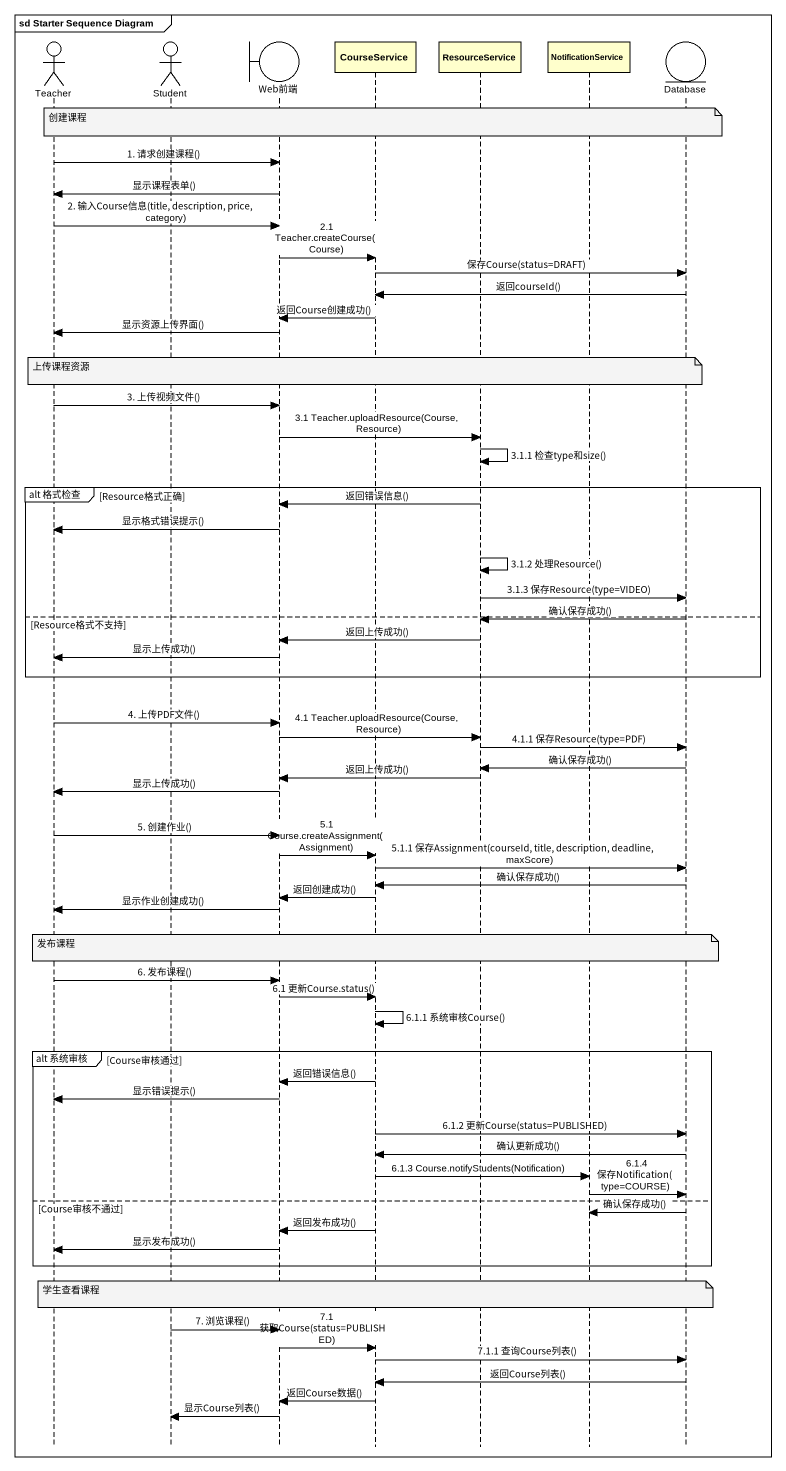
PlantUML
@startuml
mainframe sd Starter Sequence Diagram
hide footbox
actor Teacher
actor Student
boundary Web前端
participant CourseService
participant ResourceService
participant NotificationService
entity "Database" as Database_

note over CourseService : 创建课程
Teacher -> Web前端 : 1. 请求创建课程()
Web前端 -> Teacher : 显示课程表单()
Teacher -> Web前端 : 2. 输入Course信息(title, description, price, category)
Web前端 -> CourseService : 2.1 Teacher.createCourse(Course)
CourseService -> Database_ : 保存Course(status=DRAFT)
Database_ -> CourseService : 返回courseId()
CourseService -> Web前端 : 返回Course创建成功()
Web前端 -> Teacher : 显示资源上传界面()
note over CourseService : 上传课程资源
Teacher -> Web前端 : 3. 上传视频文件()
Web前端 -> ResourceService : 3.1 Teacher.uploadResource(Course, Resource)
ResourceService -> ResourceService : 3.1.1 检查type和size()
group alt 格式检查 [Resource格式正确]
  ResourceService -> Web前端 : 返回错误信息()
  Web前端 -> Teacher : 显示格式错误提示()
  ResourceService -> ResourceService : 3.1.2 处理Resource()
  ResourceService -> Database_ : 3.1.3 保存Resource(type=VIDEO)
else Resource格式不支持
  Database_ -> ResourceService : 确认保存成功()
  ResourceService -> Web前端 : 返回上传成功()
  Web前端 -> Teacher : 显示上传成功()
end
Teacher -> Web前端 : 4. 上传PDF文件()
Web前端 -> ResourceService : 4.1 Teacher.uploadResource(Course, Resource)
ResourceService -> Database_ : 4.1.1 保存Resource(type=PDF)
Database_ -> ResourceService : 确认保存成功()
ResourceService -> Web前端 : 返回上传成功()
Web前端 -> Teacher : 显示上传成功()
Teacher -> Web前端 : 5. 创建作业()
Web前端 -> CourseService : 5.1 Course.createAssignment(Assignment)
CourseService -> Database_ : 5.1.1 保存Assignment(courseId, title, description, deadline, maxScore)
Database_ -> CourseService : 确认保存成功()
CourseService -> Web前端 : 返回创建成功()
Web前端 -> Teacher : 显示作业创建成功()
note over CourseService : 发布课程
Teacher -> Web前端 : 6. 发布课程()
Web前端 -> CourseService : 6.1 更新Course.status()
CourseService -> CourseService : 6.1.1 系统审核Course()
group alt 系统审核 [Course审核通过]
  CourseService -> Web前端 : 返回错误信息()
  Web前端 -> Teacher : 显示错误提示()
  CourseService -> Database_ : 6.1.2 更新Course(status=PUBLISHED)
  Database_ -> CourseService : 确认更新成功()
  CourseService -> NotificationService : 6.1.3 Course.notifyStudents(Notification)
  NotificationService -> Database_ : 6.1.4 保存Notification(type=COURSE)
else Course审核不通过
  Database_ -> NotificationService : 确认保存成功()
  CourseService -> Web前端 : 返回发布成功()
  Web前端 -> Teacher : 显示发布成功()
end
note over CourseService : 学生查看课程
Student -> Web前端 : 7. 浏览课程()
Web前端 -> CourseService : 7.1 获取Course(status=PUBLISHED)
CourseService -> Database_ : 7.1.1 查询Course列表()
Database_ -> CourseService : 返回Course列表()
CourseService -> Web前端 : 返回Course数据()
Web前端 -> Student : 显示Course列表()
@enduml
